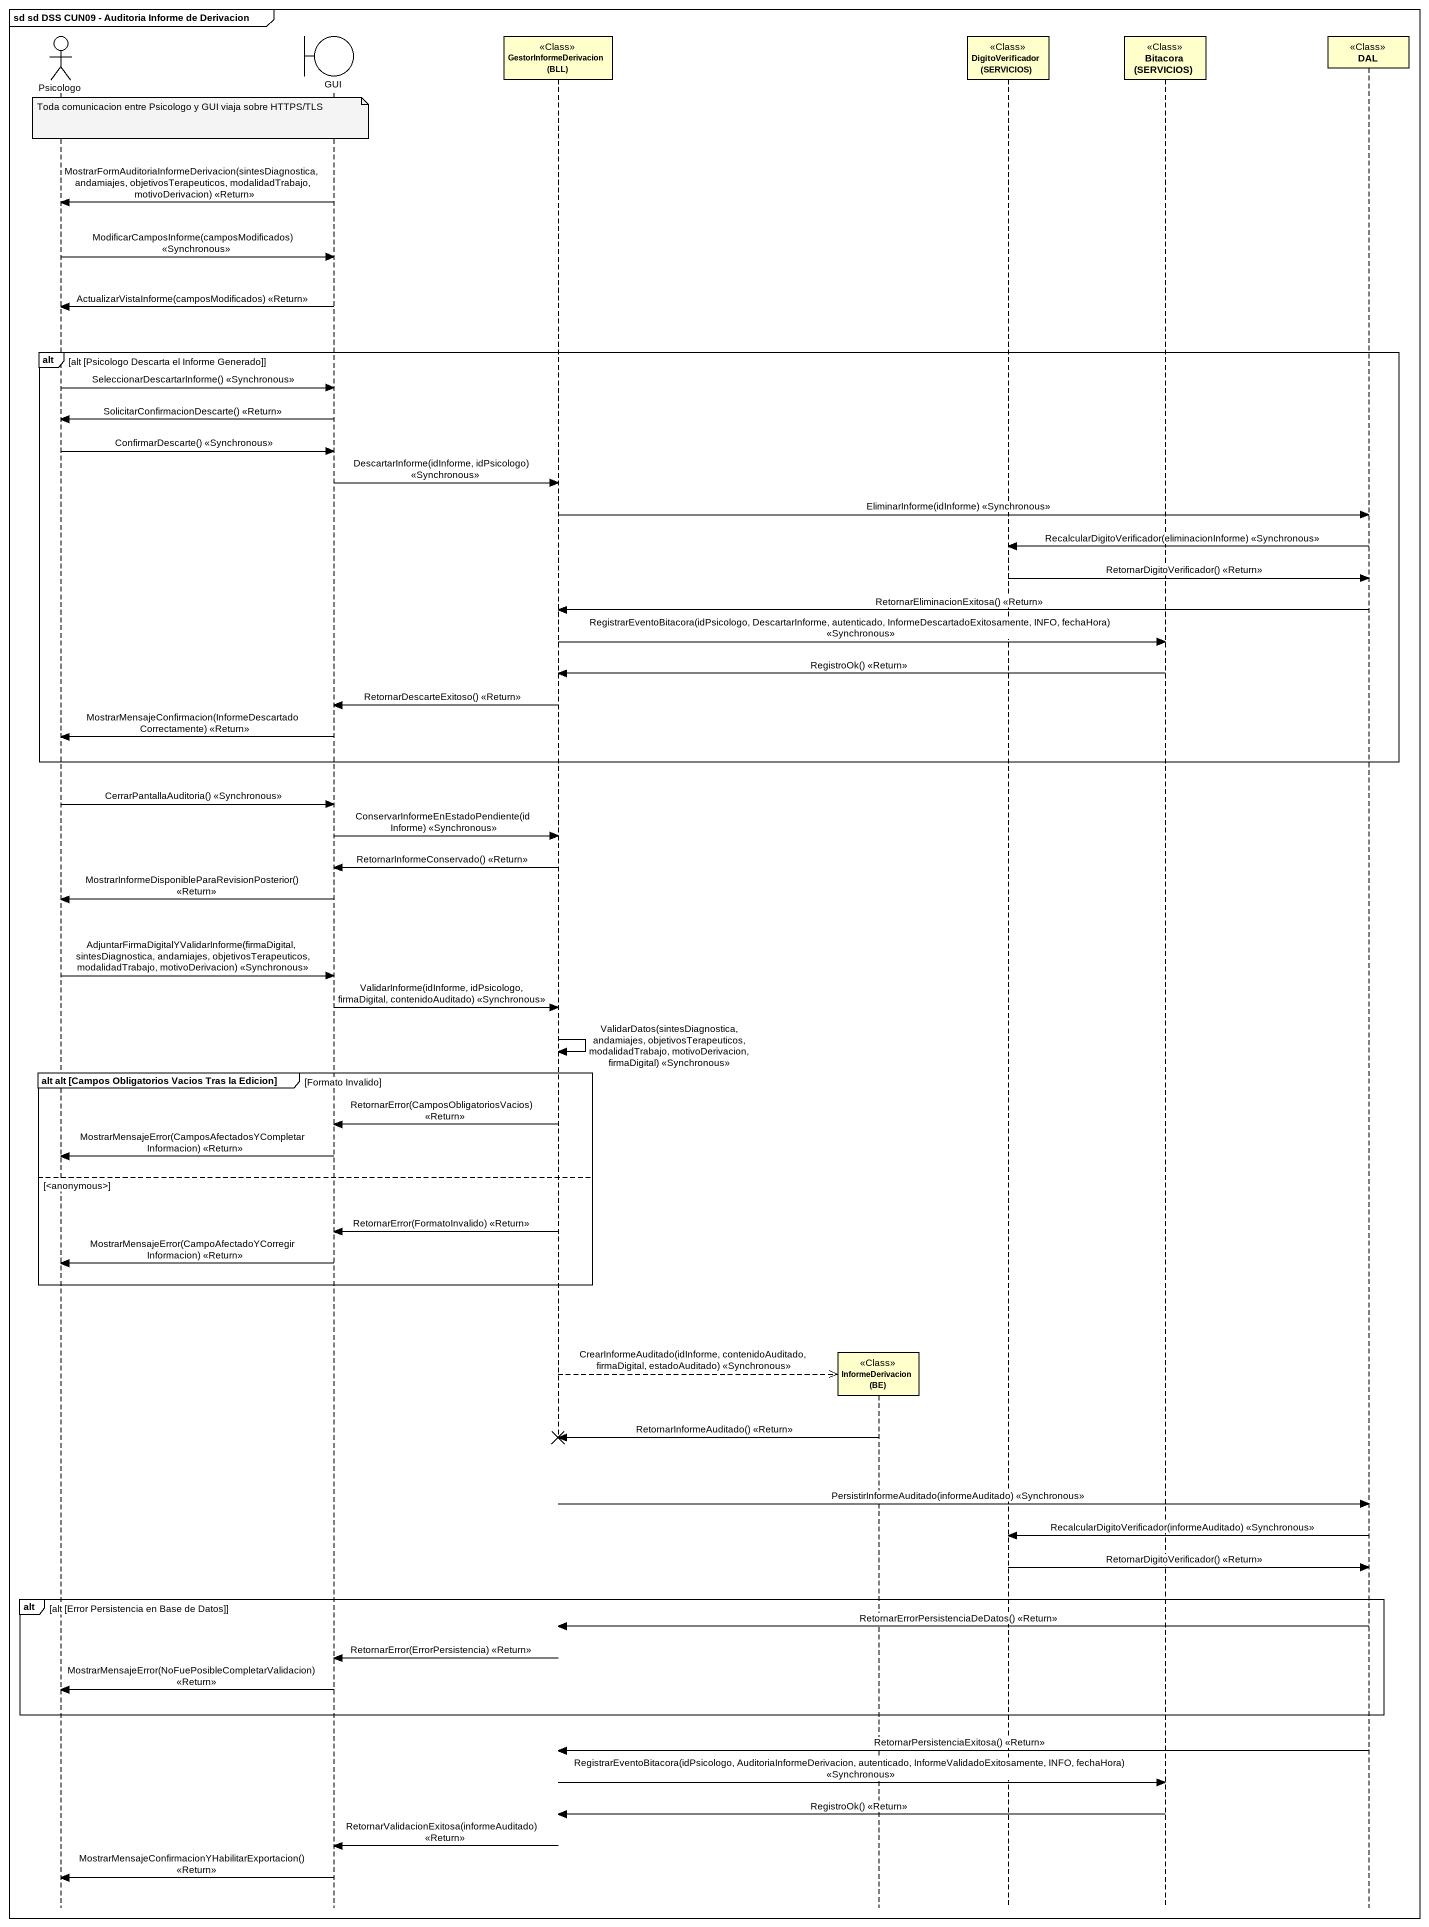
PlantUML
@startuml
mainframe sd sd DSS CUN09 - Auditoria Informe de Derivacion
hide footbox
actor Psicologo
boundary GUI
participant "GestorInformeDerivacion (BLL)" as GestorInformeDerivacion_BLL <<Class>>
participant "InformeDerivacion (BE)" as InformeDerivacion_BE <<Class>>
participant "DigitoVerificador (SERVICIOS)" as DigitoVerificador_SERVICIOS <<Class>>
participant "Bitacora (SERVICIOS)" as Bitacora_SERVICIOS <<Class>>
participant DAL <<Class>>

note over GUI : Toda comunicacion entre Psicologo y GUI viaja sobre HTTPS/TLS
GUI -> Psicologo : MostrarFormAuditoriaInformeDerivacion(sintesDiagnostica, andamiajes, objetivosTerapeuticos, modalidadTrabajo, motivoDerivacion) <<Return>>
Psicologo -> GUI : ModificarCamposInforme(camposModificados) <<Synchronous>>
GUI -> Psicologo : ActualizarVistaInforme(camposModificados) <<Return>>
alt alt [Psicologo Descarta el Informe Generado]
  Psicologo -> GUI : SeleccionarDescartarInforme() <<Synchronous>>
  GUI -> Psicologo : SolicitarConfirmacionDescarte() <<Return>>
  Psicologo -> GUI : ConfirmarDescarte() <<Synchronous>>
  GUI -> GestorInformeDerivacion_BLL : DescartarInforme(idInforme, idPsicologo) <<Synchronous>>
  GestorInformeDerivacion_BLL -> DAL : EliminarInforme(idInforme) <<Synchronous>>
  DAL -> DigitoVerificador_SERVICIOS : RecalcularDigitoVerificador(eliminacionInforme) <<Synchronous>>
  DigitoVerificador_SERVICIOS -> DAL : RetornarDigitoVerificador() <<Return>>
  DAL -> GestorInformeDerivacion_BLL : RetornarEliminacionExitosa() <<Return>>
  GestorInformeDerivacion_BLL -> Bitacora_SERVICIOS : RegistrarEventoBitacora(idPsicologo, DescartarInforme, autenticado, InformeDescartadoExitosamente, INFO, fechaHora) <<Synchronous>>
  Bitacora_SERVICIOS -> GestorInformeDerivacion_BLL : RegistroOk() <<Return>>
  GestorInformeDerivacion_BLL -> GUI : RetornarDescarteExitoso() <<Return>>
  GUI -> Psicologo : MostrarMensajeConfirmacion(InformeDescartadoCorrectamente) <<Return>>
end
Psicologo -> GUI : CerrarPantallaAuditoria() <<Synchronous>>
GUI -> GestorInformeDerivacion_BLL : ConservarInformeEnEstadoPendiente(idInforme) <<Synchronous>>
GestorInformeDerivacion_BLL -> GUI : RetornarInformeConservado() <<Return>>
GUI -> Psicologo : MostrarInformeDisponibleParaRevisionPosterior() <<Return>>
Psicologo -> GUI : AdjuntarFirmaDigitalYValidarInforme(firmaDigital, sintesDiagnostica, andamiajes, objetivosTerapeuticos, modalidadTrabajo, motivoDerivacion) <<Synchronous>>
GUI -> GestorInformeDerivacion_BLL : ValidarInforme(idInforme, idPsicologo, firmaDigital, contenidoAuditado) <<Synchronous>>
GestorInformeDerivacion_BLL -> GestorInformeDerivacion_BLL : ValidarDatos(sintesDiagnostica, andamiajes, objetivosTerapeuticos, modalidadTrabajo, motivoDerivacion, firmaDigital) <<Synchronous>>
group alt alt (Campos Obligatorios Vacios Tras la Edicion) [Formato Invalido]
  GestorInformeDerivacion_BLL -> GUI : RetornarError(CamposObligatoriosVacios) <<Return>>
  GUI -> Psicologo : MostrarMensajeError(CamposAfectadosYCompletarInformacion) <<Return>>
else <anonymous>
  GestorInformeDerivacion_BLL -> GUI : RetornarError(FormatoInvalido) <<Return>>
  GUI -> Psicologo : MostrarMensajeError(CampoAfectadoYCorregirInformacion) <<Return>>
end
GestorInformeDerivacion_BLL -->> InformeDerivacion_BE ** : CrearInformeAuditado(idInforme, contenidoAuditado, firmaDigital, estadoAuditado) <<Synchronous>>
InformeDerivacion_BE -> GestorInformeDerivacion_BLL !! : RetornarInformeAuditado() <<Return>>
GestorInformeDerivacion_BLL -> DAL : PersistirInformeAuditado(informeAuditado) <<Synchronous>>
DAL -> DigitoVerificador_SERVICIOS : RecalcularDigitoVerificador(informeAuditado) <<Synchronous>>
DigitoVerificador_SERVICIOS -> DAL : RetornarDigitoVerificador() <<Return>>
alt alt [Error Persistencia en Base de Datos]
  DAL -> GestorInformeDerivacion_BLL : RetornarErrorPersistenciaDeDatos() <<Return>>
  GestorInformeDerivacion_BLL -> GUI : RetornarError(ErrorPersistencia) <<Return>>
  GUI -> Psicologo : MostrarMensajeError(NoFuePosibleCompletarValidacion) <<Return>>
end
DAL -> GestorInformeDerivacion_BLL : RetornarPersistenciaExitosa() <<Return>>
GestorInformeDerivacion_BLL -> Bitacora_SERVICIOS : RegistrarEventoBitacora(idPsicologo, AuditoriaInformeDerivacion, autenticado, InformeValidadoExitosamente, INFO, fechaHora) <<Synchronous>>
Bitacora_SERVICIOS -> GestorInformeDerivacion_BLL : RegistroOk() <<Return>>
GestorInformeDerivacion_BLL -> GUI : RetornarValidacionExitosa(informeAuditado) <<Return>>
GUI -> Psicologo : MostrarMensajeConfirmacionYHabilitarExportacion() <<Return>>
@enduml
